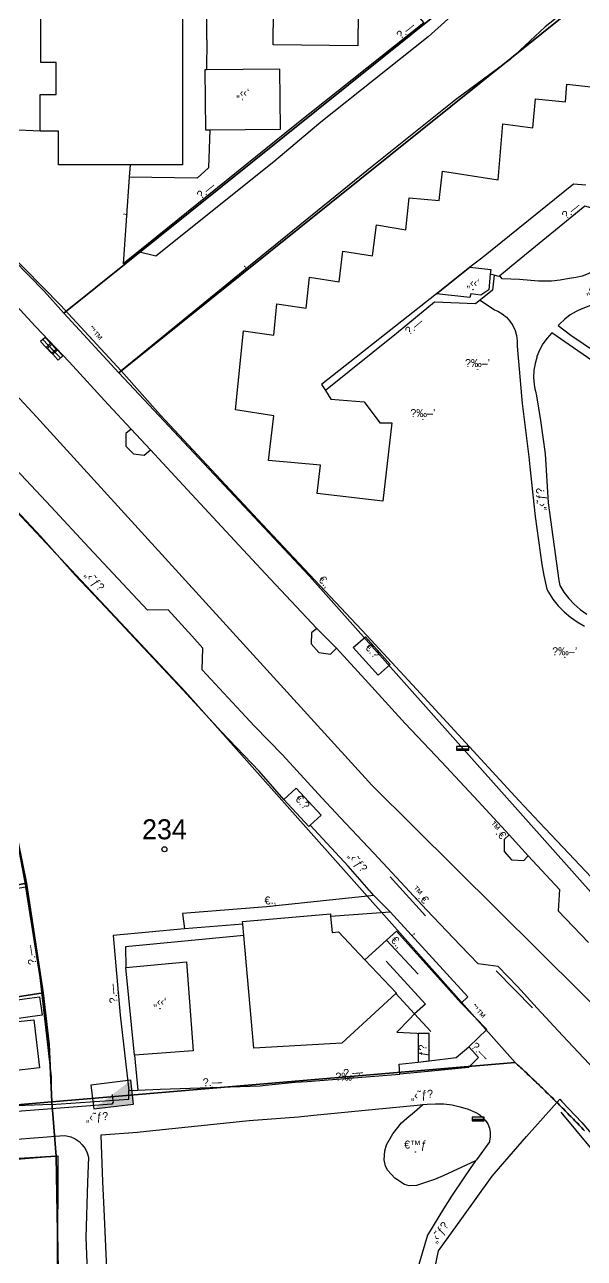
# Model space of a CAD drawing. Header units: metres. Extents: x 218299 to 220222, y 572714 to 574340.
# Drawn here: x 219087.3 to 219143.2, y 573618.5 to 573741.8 of the extents above; entities that cross this region are included whole.
import ezdxf
from ezdxf.enums import TextEntityAlignment as Align

# ---------------------------------------------------------------- set-up
doc = ezdxf.new("R2010")
doc.units = ezdxf.units.M
doc.header["$MEASUREMENT"] = 0
for name, color, linetype in [('1601', 44, 'LANDBORDER'), ('1602', 44, 'Continuous'), ('1603', 44, 'Continuous'), ('6151', 102, 'CABLEUNDEXIST03'), ('6261', 7, 'Continuous'), ('A_POINTS', 2, 'Continuous'), ('M2200', 253, 'Continuous'), ('M2207', 253, 'Continuous'), ('M2211', 253, 'Continuous'), ('M2220', 253, 'Continuous'), ('M2401', 7, 'Continuous'), ('M2404', 7, 'Continuous'), ('M2407', 253, 'Continuous'), ('M2408', 253, 'Continuous'), ('M2412', 253, 'Continuous'), ('M2420', 253, 'Continuous'), ('M2601', 253, 'Continuous'), ('M2602', 253, 'Continuous'), ('M2604', 253, 'Continuous'), ('M2605', 253, 'Continuous'), ('M2612', 253, 'Continuous'), ('M2804', 253, 'Continuous'), ('M2809', 253, 'Continuous'), ('M4903', 253, 'Continuous'), ('M5202', 253, 'Continuous')]:
    doc.layers.add(name, color=color, linetype=linetype)
doc.styles.add('HEBTXT', font='HEBTXT')
doc.styles.add('MAVAT_HEBTXT', font='HEBTXT')
doc.linetypes.add('CABLEUNDEXIST03', pattern='A,3.5,[222,elecad.shx,S=0.01,R=0,X=0,Y=0],1.5', length=5)
doc.linetypes.add('LANDBORDER', pattern='A,6.25,[208,elecad.shx,S=0.02,R=0,X=-0.6,Y=0],12.5,[208,elecad.shx,S=0.02,R=180,X=0.6,Y=0],6.25', length=25)

# ---------------------------------------------------------------- blocks, each defined once
blk = doc.blocks.new('6261')
blk.add_lwpolyline([(-2, -1.2), (2, -1.2), (2, 1.2), (-2, 1.2)], close=True)
at = {"color": 0}
blk.add_solid([(2, 1.2), (-2, -1.2), (2, -1.2)], dxfattribs=at)
at = {"color": 0, "style": 'HEBTXT'}
blk.add_attdef('PIL_NAME', (2.69, 2.42), '', height=1.7, dxfattribs=at)
at = {"style": 'HEBTXT'}
blk.add_attdef('CAMUT_MONIM', (2.49, 0.22), '', height=1.7, dxfattribs=at)
at = {"color": 0, "style": 'HEBTXT', "flags": 1}
for tag, p in [('TYPE', (2.59, -1.77)), ('MAP_TYPE', (2.69, -3.78))]:
    blk.add_attdef(tag, p, '', height=1.7, dxfattribs=at)
blk = doc.blocks.new('1603')
at = {"layer": 'A_POINTS'}
blk.add_circle((0, 0), 0.25, dxfattribs=at)
at = {"color": 0, "style": 'HEBTXT'}
blk.add_attdef('PARCEL_NUM', text='', height=2, dxfattribs=at).set_placement((0, 1), align=Align.CENTER)
at = {"color": 0, "style": 'HEBTXT', "flags": 1}
blk.add_attdef('LOT_NUM', text='', height=2, dxfattribs=at).set_placement((0, -2.5), align=Align.CENTER)
blk = doc.blocks.new('M2408')
blk.add_circle((0, 0), 0.025)
at = {"style": 'MAVAT_HEBTXT'}
blk.add_attdef('NAME', text='', height=0.8, dxfattribs=at).set_placement((0, 1.59), align=Align.MIDDLE)
blk = doc.blocks.new('M2605')
blk.add_circle((0, 0), 0.025)
at = {"style": 'MAVAT_HEBTXT'}
blk.add_attdef('NAME', text='', height=0.8, dxfattribs=at).set_placement((0, 1.59), align=Align.MIDDLE)
blk = doc.blocks.new('M2404')
blk.add_circle((0, 0), 0.025)
at = {"style": 'MAVAT_HEBTXT'}
blk.add_attdef('NAME', text='', height=0.8, dxfattribs=at).set_placement((0, 1.59), align=Align.MIDDLE)
blk = doc.blocks.new('M2804')
blk.add_circle((0, 0), 0.025)
at = {"style": 'MAVAT_HEBTXT'}
blk.add_attdef('NAME', text='', height=0.8, dxfattribs=at).set_placement((0, 1.59), align=Align.MIDDLE)
blk = doc.blocks.new('M2809')
blk.add_circle((0, 0), 0.025)
at = {"style": 'MAVAT_HEBTXT'}
blk.add_attdef('NAME', text='', height=0.8, dxfattribs=at).set_placement((0, 1.59), align=Align.MIDDLE)
blk = doc.blocks.new('M2601')
blk.add_circle((0, 0), 0.025)
at = {"style": 'MAVAT_HEBTXT'}
blk.add_attdef('NAME', text='', height=0.8, dxfattribs=at).set_placement((0, 1.59), align=Align.MIDDLE)
blk = doc.blocks.new('M2602')
blk.add_circle((0, 0), 0.025)
at = {"style": 'MAVAT_HEBTXT'}
blk.add_attdef('NAME', text='', height=0.8, dxfattribs=at).set_placement((0, 1.59), align=Align.MIDDLE)
blk = doc.blocks.new('M2612')
blk.add_circle((0, 0), 0.025)
at = {"style": 'MAVAT_HEBTXT'}
blk.add_attdef('NAME', text='', height=0.8, dxfattribs=at).set_placement((0, 1.59), align=Align.MIDDLE)
blk = doc.blocks.new('M2207')
blk.add_circle((0, 0), 0.025)
at = {"style": 'MAVAT_HEBTXT'}
blk.add_attdef('NAME', text='', height=0.8, dxfattribs=at).set_placement((0, 1.59), align=Align.MIDDLE)
blk = doc.blocks.new('M2211')
blk.add_circle((0, 0), 0.025)
at = {"style": 'MAVAT_HEBTXT'}
blk.add_attdef('NAME', text='', height=0.8, dxfattribs=at).set_placement((0, 1.59), align=Align.MIDDLE)
blk = doc.blocks.new('M2412')
blk.add_circle((0, 0), 0.025)
at = {"style": 'MAVAT_HEBTXT'}
blk.add_attdef('NAME', text='', height=0.8, dxfattribs=at).set_placement((0, 1.59), align=Align.MIDDLE)
blk = doc.blocks.new('M4903')
blk.add_lwpolyline([(-1.6, -0.59), (1.6, -0.59), (1.6, 0.62), (-1.6, 0.62)], close=True)
for points in [[(-1.57, 0), (1.57, 0)], [(0, 0.62), (0, -0.59)]]:
    blk.add_lwpolyline(points)
at = {"style": 'MAVAT_HEBTXT', "flags": 1}
for tag, p in [('MARK', (0, 1.87)), ('IL', (0, -6.97))]:
    blk.add_attdef(tag, text='', height=0.8, dxfattribs=at).set_placement(p, align=Align.MIDDLE)
at = {"style": 'MAVAT_HEBTXT'}
for tag, p in [('HEIGHT', (0, -1.84)), ('NAME', (0, -4.41))]:
    blk.add_attdef(tag, text='', height=0.8, dxfattribs=at).set_placement(p, align=Align.MIDDLE)
blk = doc.blocks.new('M5202')
blk.add_lwpolyline([(-2, -0.53), (2, -0.53), (2, 0.67), (-2, 0.67)], close=True)
for points in [[(-2, 0), (2, 0)], [(-2, -0.33), (2, -0.33)]]:
    blk.add_lwpolyline(points)
at = {"style": 'MAVAT_HEBTXT', "flags": 1}
for tag, p in [('MARK', (0, 1.92)), ('HEIGHT', (0, -1.78)), ('NAME', (0, -4.35))]:
    blk.add_attdef(tag, text='', height=0.8, dxfattribs=at).set_placement(p, align=Align.MIDDLE)
blk = doc.blocks.new('111')
at = {"layer": 'M2200'}
for points in [[(219103.12, 573759.14, 581.5), (219103.09, 573727.8, 581.5), (219097.85, 573727.8, 581.4), (219090.69, 573727.81, 581.26), (219090.69, 573731.19, 581.5), (219088.86, 573731.19, 581.5), (219088.86, 573731.19, 581.5), (219088.87, 573734.84, 581.5), (219090.48, 573734.84, 581.5), (219090.48, 573738.04, 581.5), (219088.92, 573738.05, 581.5), (219088.94, 573759.15, 581.5)], [(219110.2, 573639.5, 577.78), (219109.2, 573650.77, 578.43), (219109.1, 573651.91, 578.49), (219109.08, 573652.16, 578.5), (219117.86, 573652.94, 578.5), (219117.88, 573652.71, 578.48), (219118.02, 573651.07, 578.26), (219118.68, 573651.13, 578.02), (219121.31, 573648.33, 578.02), (219124.46, 573645, 578.02), (219124.41, 573644.96, 578.02), (219118.99, 573640.01, 577.54)]]:
    blk.add_polyline3d(points, close=True, dxfattribs=at)
for points in [[(219143.36, 573725.8, 582.63), (219142.15, 573725.89, 582.63), (219132.97, 573718.49, 585.78), (219131.8, 573717.57, 585.78), (219128.44, 573714.92, 585.79), (219116.97, 573705.87, 585.82), (219117.36, 573705.25, 585.82), (219117.91, 573704.39, 585.82), (219121.23, 573704.13, 587.02), (219122.8, 573702.04, 587.02), (219124.01, 573702.04, 587.02), (219123.1, 573694.19, 587.02), (219116.52, 573694.97, 587.02), (219116.86, 573697.79, 587.02), (219111.66, 573698.27, 587.02), (219112.21, 573702.74, 587.02), (219108.38, 573703.32, 585.58), (219109.19, 573711.21, 585.82), (219112.2, 573710.79, 585.82), (219112.52, 573713.92, 585.82), (219115.45, 573713.5, 585.82), (219115.77, 573716.57, 585.82), (219118.72, 573716.13, 585.7), (219119.1, 573719.2, 585.82), (219122.06, 573718.73, 585.82), (219122.46, 573721.81, 585.82), (219125.4, 573721.31, 586.06), (219125.74, 573724.51, 585.7), (219128.72, 573724.26, 587.05), (219129.04, 573727.19, 587.05), (219134.63, 573726.32, 586.9), (219135.09, 573731.92, 582.1), (219138.07, 573731.51, 582.1), (219138.35, 573734.43, 582.1), (219141.35, 573734.1, 582.1), (219141.49, 573735.87, 582.1), (219144.46, 573735.55, 582.1)], [(219085.41, 573642.03, 580.54), (219088.24, 573642.35, 580.54), (219088.79, 573637.54, 580.54), (219084.49, 573637.05, 580.49)]]:
    blk.add_polyline3d(points, dxfattribs=at)
at = {"layer": 'M2207'}
for points in [[(219112.2, 573746.74, 580.08), (219120.68, 573746.6, 580.08), (219120.59, 573739.71, 580.08), (219112.14, 573739.82, 580.08), (219112.2, 573746.74, 580.08)], [(219112.81, 573737.39, 580.36), (219105.47, 573737.31, 580.13), (219105.32, 573737.31, 580.12), (219105.38, 573731.3, 580.12), (219105.38, 573731.3, 580.12), (219105.81, 573731.31, 580.14), (219112.88, 573731.38, 580.36), (219112.81, 573737.39, 580.36)], [(219131.8, 573717.57, 578.56), (219133.88, 573717.34, 578.68), (219133.83, 573716.88, 578.66), (219133.68, 573715.32, 578.56), (219132.9, 573714.8, 578.56), (219131.87, 573714.91, 578.56), (219131.8, 573714.55, 578.68), (219128.44, 573714.92, 578.68)], [(219103.48, 573648.13, 577.42), (219104.14, 573639.24, 577.42), (219098.28, 573638.81, 577.42), (219098.28, 573638.81, 577.42), (219097.41, 573647.56, 577.42), (219097.41, 573647.56, 577.42), (219103.48, 573648.13, 577.42)], [(219085.71, 573644.21, 579.1), (219087.3, 573644.44, 579.1), (219088.8, 573644.65, 579.1), (219089.06, 573642.82, 579.1), (219085.97, 573642.39, 579.1), (219085.71, 573644.21, 579.1)]]:
    blk.add_polyline3d(points, close=True, dxfattribs=at)
at = {"layer": 'M2211'}
for points in [[(219121.35, 573680.64, 577), (219123.83, 573677.88, 577), (219122.62, 573676.8, 577.12), (219120.14, 573679.55, 577.12), (219121.35, 573680.64, 577)], [(219114.43, 573665.49, 577), (219116.92, 573662.8, 576.88), (219115.84, 573661.8, 576.67), (219115.71, 573661.67, 576.64), (219113.21, 573664.37, 576.64), (219113.21, 573664.37, 576.64), (219113.21, 573664.37, 576.64)]]:
    blk.add_polyline3d(points, close=True, dxfattribs=at)
at = {"layer": 'M2220', "lineweight": -3}
blk.add_lwpolyline([(219090.67, 573617.32), (219090.48, 573628.72), (219090.03, 573634.14), (219136.33, 573638.06), (219136.56, 573637.85), (219136.71, 573637.71), (219136.85, 573637.57), (219137, 573637.44), (219137.15, 573637.3), (219137.29, 573637.17), (219137.44, 573637.03), (219137.58, 573636.89), (219137.73, 573636.75), (219137.87, 573636.62), (219138.02, 573636.48), (219138.16, 573636.34), (219138.31, 573636.2), (219138.45, 573636.06), (219138.6, 573635.93), (219138.74, 573635.79), (219138.89, 573635.65), (219139.03, 573635.51), (219139.17, 573635.37), (219139.32, 573635.23), (219139.46, 573635.09), (219139.6, 573634.95), (219139.75, 573634.81), (219139.89, 573634.67), (219140.03, 573634.53), (219140.17, 573634.39), (219140.31, 573634.25), (219140.46, 573634.11), (219140.6, 573633.97), (219140.74, 573633.82), (219140.88, 573633.68), (219141.02, 573633.54), (219141.16, 573633.4), (219141.3, 573633.26), (219141.44, 573633.11), (219141.58, 573632.97), (219141.72, 573632.83), (219141.86, 573632.68), (219142, 573632.54), (219142.14, 573632.4), (219142.28, 573632.25), (219142.42, 573632.11), (219142.56, 573631.97), (219142.7, 573631.82), (219142.83, 573631.68), (219142.97, 573631.53), (219143.11, 573631.39), (219143.25, 573631.24)], dxfattribs=at)
at = {"layer": 'M2401'}
for points in [[(219084.96, 573715.4, 576.33), (219088.39, 573711.67, 576.09), (219091.75, 573708.11, 575.97), (219095.67, 573703.85, 575.73), (219097.97, 573701.38, 575.73), (219097.44, 573700.97, 575.73), (219097.44, 573699.68, 575.73), (219098.19, 573698.94, 575.61), (219099.26, 573698.79, 575.61), (219099.89, 573699.33, 575.61), (219103.6, 573695.31, 575.37), (219107.86, 573690.74, 575.13), (219111.37, 573686.94, 575.01), (219116.49, 573681.47, 574.65), (219115.97, 573681.02, 574.65), (219115.95, 573679.94, 574.65), (219116.71, 573679.05, 574.65), (219117.86, 573678.9, 574.65), (219118.46, 573679.5, 574.65), (219121.66, 573675.99, 574.41), (219125.33, 573671.97, 574.17), (219128.95, 573668.13, 574.05), (219132.61, 573664.21, 573.93), (219135.72, 573660.85, 573.81), (219135.21, 573660.37, 573.81), (219135.2, 573659.17, 573.81), (219135.95, 573658.34, 573.81), (219137.17, 573658.26, 573.81), (219137.62, 573658.73, 573.81), (219140.74, 573655.36, 573.69), (219140.62, 573653.25, 573.69), (219143.64, 573650.06, 573.57)], [(219144.23, 573637.38, 573.12), (219141.05, 573640.78, 573.24), (219138.51, 573643.52, 573.36), (219136.55, 573645.68, 573.48), (219134.62, 573647.67, 573.48), (219132.62, 573647.95, 573.48), (219130.86, 573649.76, 573.6), (219127.46, 573653.34, 573.72), (219124.47, 573656.56, 573.84), (219122.21, 573658.99, 573.96), (219118.86, 573662.55, 574.2), (219116.99, 573664.55, 574.2), (219113.07, 573668.84, 574.44), (219110.28, 573671.69, 574.56), (219108.96, 573673.14, 574.56), (219105.06, 573677.34, 574.8), (219105.13, 573679.51, 574.8), (219104.03, 573680.73, 574.86), (219101.65, 573683.32, 574.98), (219099.59, 573683.31, 575.1), (219097.13, 573685.93, 575.22), (219093.72, 573689.57, 575.46), (219089.98, 573693.61, 575.7), (219086.45, 573697.4, 575.82)]]:
    blk.add_polyline3d(points, dxfattribs=at)
at = {"layer": 'M2404'}
for points in [[(219084.96, 573715.4, 576.33), (219088.39, 573711.67, 576.09), (219091.75, 573708.11, 575.97), (219095.67, 573703.85, 575.73), (219097.97, 573701.38, 575.73), (219097.44, 573700.97, 575.73), (219097.44, 573699.68, 575.73), (219098.19, 573698.94, 575.61), (219099.26, 573698.79, 575.61), (219099.89, 573699.33, 575.61), (219103.6, 573695.31, 575.37), (219107.86, 573690.74, 575.13), (219111.37, 573686.94, 575.01), (219116.49, 573681.47, 574.65), (219115.97, 573681.02, 574.65), (219115.95, 573679.94, 574.65), (219116.71, 573679.05, 574.65), (219117.86, 573678.9, 574.65), (219118.46, 573679.5, 574.65), (219121.66, 573675.99, 574.41), (219125.33, 573671.97, 574.17), (219128.95, 573668.13, 574.05), (219132.61, 573664.21, 573.93), (219135.72, 573660.85, 573.81), (219135.21, 573660.37, 573.81), (219135.2, 573659.17, 573.81), (219135.95, 573658.34, 573.81), (219137.17, 573658.26, 573.81), (219137.62, 573658.73, 573.81), (219140.74, 573655.36, 573.69), (219140.62, 573653.25, 573.69), (219143.64, 573650.06, 573.57)], [(219144.23, 573637.38, 573.12), (219141.05, 573640.78, 573.24), (219138.51, 573643.52, 573.36), (219136.55, 573645.68, 573.48), (219134.62, 573647.67, 573.48), (219132.62, 573647.95, 573.48), (219130.86, 573649.76, 573.6), (219127.46, 573653.34, 573.72), (219124.47, 573656.56, 573.84), (219122.21, 573658.99, 573.96), (219118.86, 573662.55, 574.2), (219116.99, 573664.55, 574.2), (219113.07, 573668.84, 574.44), (219110.28, 573671.69, 574.56), (219108.96, 573673.14, 574.56), (219105.06, 573677.34, 574.8), (219105.13, 573679.51, 574.8), (219104.03, 573680.73, 574.86), (219101.65, 573683.32, 574.98), (219099.59, 573683.31, 575.1), (219097.13, 573685.93, 575.22), (219093.72, 573689.57, 575.46), (219089.98, 573693.61, 575.7), (219086.45, 573697.4, 575.82)]]:
    blk.add_polyline3d(points, dxfattribs=at)
at = {"layer": 'M2407'}
for points in [[(219138.45, 573752.31, 575.91), (219132.84, 573745.34, 575.91), (219127.61, 573740.62, 575.91), (219116.89, 573732.09, 575.68)], [(219105.51, 573740.3, 577.15), (219105.55, 573748.36, 577.15), (219103.11, 573748.34, 577.15)], [(219105.51, 573740.3, 577.15), (219105.47, 573737.31, 577.15)], [(219105.81, 573731.31, 577.15), (219105.69, 573727.51, 577.15), (219104.56, 573726.49, 577.15), (219097.77, 573726.58, 577.15)], [(219116.89, 573732.09, 575.68), (219112.2, 573728.1, 575.68), (219100.43, 573718.7, 575.68), (219098.66, 573719.13, 575.86)], [(219123.47, 573650.32, 574.09), (219124.47, 573651.22, 574.09), (219130.91, 573644.02, 573.73)], [(219109.2, 573650.77, 574.09), (219097.4, 573649.63, 574.18), (219097.41, 573647.56, 574.18)], [(219098.28, 573638.81, 574.09), (219098.63, 573635.32, 574.09)]]:
    blk.add_polyline3d(points, dxfattribs=at)
at = {"layer": 'M2408'}
for points in [[(219147.35, 573725.44, 575.28), (219147.34, 573724.42, 575.28), (219147.26, 573723.41, 575.28), (219147.1, 573722.41, 575.28), (219146.86, 573721.43, 575.28), (219146.54, 573720.46, 575.28), (219146.15, 573719.53, 575.28), (219145.69, 573718.63, 575.28), (219145.64, 573718.55, 575.28), (219145.22, 573718.05, 575.28), (219144.73, 573717.62, 575.28), (219144.2, 573717.24, 575.28), (219143.62, 573716.93, 575.28), (219143.01, 573716.7, 575.28), (219142.38, 573716.54, 575.28), (219141.73, 573716.45, 575.28), (219141.7, 573716.45, 575.28), (219140.82, 573716.28, 575.28), (219139.93, 573716.19, 575.28), (219139.03, 573716.17, 575.28), (219138.63, 573716.19, 575.28)], [(219138.63, 573716.19, 575.28), (219136.73, 573716.34, 575.28), (219135.03, 573716.43, 575.28), (219134.77, 573716.73, 575.28)], [(219132.82, 573714.3, 575.23), (219134.25, 573713.33, 575.23), (219134.57, 573713.19, 575.24), (219134.58, 573713.18, 575.24), (219135.03, 573712.92, 575.25), (219135.44, 573712.58, 575.25), (219135.79, 573712.19, 575.23), (219136.08, 573711.74, 575.21), (219136.3, 573711.26, 575.18), (219136.45, 573710.75, 575.15), (219136.52, 573710.23, 575.1), (219136.5, 573709.7, 575.05), (219137.02, 573703.96, 575.05), (219137.67, 573698.61, 574.9), (219137.79, 573697.62, 574.87), (219138.32, 573692.67, 574.69), (219138.97, 573687.85, 574.69), (219139.19, 573686.76, 574.62), (219139.47, 573685.39, 574.51), (219139.64, 573685.1, 574.51), (219140.09, 573684.4, 574.51), (219140.61, 573683.74, 574.51), (219141.2, 573683.14, 574.51), (219141.83, 573682.6, 574.51), (219142.52, 573682.12, 574.51), (219143.24, 573681.71, 574.51)], [(219143.03, 573713.44, 575.2), (219143.76, 573713.76, 575.2), (219144.51, 573714, 575.2), (219145.29, 573714.17, 575.2), (219146.08, 573714.26, 575.2), (219146.87, 573714.26, 575.2), (219147.66, 573714.19, 575.2), (219148.44, 573714.04, 575.2), (219149.04, 573713.87, 575.2), (219149.79, 573713.52, 575.2), (219150.5, 573713.11, 575.2), (219151.17, 573712.63, 575.2), (219151.78, 573712.08, 575.2), (219152.34, 573711.48, 575.2), (219152.84, 573710.83, 575.2), (219153.28, 573710.13, 575.2), (219153.64, 573709.39, 575.2), (219153.93, 573708.62, 575.2), (219154.15, 573707.83, 575.2), (219154.29, 573707.02, 575.2), (219154.35, 573706.2, 575.2), (219154.32, 573705.38, 575.2), (219154.29, 573705.05, 575.2)], [(219143.03, 573713.44, 575.2), (219142.4, 573713.16, 575.16), (219141.81, 573712.81, 575.13), (219141.26, 573712.4, 575.11), (219140.76, 573711.93, 575.11), (219140.6, 573711.74, 575.11), (219141.87, 573710.78, 575.11), (219145.56, 573708.28, 575.02), (219149.15, 573705.74, 574.93), (219154.25, 573702.63, 575.02), (219154.29, 573705.05, 575.05)], [(219145.71, 573707.07, 575.05), (219139.96, 573711.01, 575.14), (219139.5, 573710.49, 575.15), (219139.09, 573709.91, 575.14), (219138.75, 573709.3, 575.14), (219138.49, 573708.65, 575.13), (219138.47, 573708.56, 575.13), (219138.3, 573707.97, 575.12), (219138.19, 573707.28, 575.11), (219138.16, 573706.57, 575.1), (219138.21, 573705.87, 575.08), (219138.29, 573705.42, 575.07), (219138.33, 573705.18, 575.07), (219138.46, 573704.73, 575.05), (219138.84, 573702.27, 574.96), (219139.31, 573698.91, 574.87), (219139.62, 573694.03, 574.69), (219140.69, 573686.27, 574.53), (219140.76, 573685.77, 574.51), (219141.18, 573685.09, 574.51), (219141.67, 573684.46, 574.51), (219142.21, 573683.88, 574.51), (219142.82, 573683.35, 574.51), (219143.47, 573682.89, 574.51)], [(219113.21, 573664.37, 574.28), (219110.75, 573667.2, 574.37), (219106.97, 573671.14, 574.64), (219103.12, 573675.34, 574.91), (219098.69, 573680.06, 575.09), (219095.39, 573683.6, 575.27), (219092.38, 573686.79, 575.45), (219088.94, 573690.66, 575.63), (219085.51, 573694.32, 575.99), (219082.38, 573697.63, 575.99), (219078.51, 573701.84, 576.26), (219075.31, 573705.33, 576.44), (219074.06, 573706.53, 576.44), (219073.92, 573706.39, 576.44)], [(219097.97, 573701.38, 575.73), (219099.89, 573699.33, 575.61)], [(219116.49, 573681.47, 574.65), (219118.46, 573679.5, 574.65)], [(219123.83, 573653.14, 573.92), (219122.21, 573654.77, 573.92), (219119.62, 573657.69, 574.01), (219115.84, 573661.8, 574.19)], [(219135.72, 573660.85, 573.81), (219137.62, 573658.73, 573.81)], [(219090, 573633.88, 575.99), (219097.71, 573634.4, 575.45), (219097.71, 573635.29, 575.54)], [(219095.62, 573615.18, 575.81), (219095.29, 573622.67, 575.81), (219095.14, 573626.19, 575.81), (219094.98, 573629.8, 575.81), (219094.97, 573630.85, 575.81), (219098.58, 573631.12, 575.48), (219098.86, 573631.15, 575.45), (219109.4, 573632.24, 575.11), (219109.76, 573632.28, 575.09), (219114.67, 573632.65, 574.55), (219116.19, 573632.8, 574.45), (219122.37, 573633.42, 574.01), (219126.54, 573633.82, 573.87), (219127.09, 573633.87, 573.85), (219127.53, 573633.91, 573.83), (219128.36, 573633.96, 573.77), (219129.19, 573633.94, 573.71), (219130.02, 573633.84, 573.67), (219130.83, 573633.66, 573.65), (219131.62, 573633.4, 573.64), (219132.38, 573633.07, 573.65), (219132.68, 573632.92, 573.65), (219133.03, 573632.64, 573.65), (219133.33, 573632.31, 573.65), (219133.57, 573631.93, 573.65), (219133.74, 573631.52, 573.65), (219133.82, 573631.08, 573.65), (219133.83, 573630.64, 573.65), (219133.76, 573630.2, 573.65), (219133.75, 573630.13, 573.65), (219132.44, 573628.35, 573.62), (219132.36, 573628.24, 573.62), (219131.82, 573627.47, 573.64), (219131.18, 573626.55, 573.65), (219129.96, 573624.72, 573.74), (219129.15, 573623.44, 573.83), (219127.55, 573620.81, 574.01), (219126.49, 573617.22, 574.19)], [(219126.65, 573609.61, 574.44), (219128.66, 573619.26, 574.08), (219130.99, 573622.47, 573.72), (219134, 573626.72, 573.63), (219134.84, 573627.69, 573.59), (219137.45, 573630.67, 573.45), (219140.76, 573634.4, 573.27), (219140.97, 573634.19, 573.27)], [(219081.22, 573627.99, 576.35), (219081.18, 573628.26, 576.37), (219081.17, 573628.72, 576.39), (219081.25, 573629.16, 576.38), (219081.39, 573629.59, 576.34), (219081.6, 573629.99, 576.28), (219086.13, 573630.38, 576.1), (219091.25, 573630.77, 575.92), (219091.49, 573630.74, 575.93), (219091.94, 573630.63, 575.93), (219092.37, 573630.43, 575.93), (219092.75, 573630.17, 575.92), (219093.08, 573629.85, 575.91), (219093.36, 573629.47, 575.89), (219093.56, 573629.06, 575.86), (219093.69, 573628.61, 575.83), (219093.61, 573626.11, 575.83), (219093.43, 573620.57, 575.83), (219093.74, 573612.99, 575.83)]]:
    blk.add_polyline3d(points, dxfattribs=at)
at = {"layer": 'M2412'}
blk.add_polyline3d([(219126.64, 573640.99, 574.01), (219126.62, 573638.12, 574.01), (219127.74, 573638.25, 573.65), (219127.72, 573640.98, 573.65)], close=True, dxfattribs=at)
at = {"layer": 'M2420', "linetype": 'Continuous', "lineweight": -3}
blk.add_lwpolyline([(219155.41, 573632.62), (219122, 573665.81), (219088.5, 573702.62), (219086.41, 573704.88), (219083.59, 573707.81), (219052.7, 573738.62)], dxfattribs=at)
at = {"layer": 'M2601'}
for points in [[(219164.41, 573761.09, 577.62), (219164.05, 573761.45, 577.62), (219155.54, 573754.64, 577.62), (219153.38, 573752.97, 577.62), (219147.62, 573747.76, 577.62), (219144.13, 573745.45, 577.77), (219139.32, 573741.61, 577.77), (219135.81, 573738.34, 577.77), (219130.35, 573734.3, 577.77), (219122.03, 573727.64, 577.47)], [(219122.03, 573727.64, 577.47), (219109.88, 573717.79, 577.11), (219096.95, 573707.22, 577.47), (219096.95, 573707.22, 577.47), (219096.95, 573707.22, 577.47)], [(219097.85, 573727.8, 579.19), (219097.77, 573726.58, 579.23), (219097.17, 573717.93, 579.55)], [(219080.16, 573727.5, 578.47), (219079.17, 573726.28, 578.47), (219079.17, 573726.28, 578.47), (219083.64, 573721.14, 578.29), (219090.9, 573713.79, 578.29), (219090.9, 573713.79, 578.29)], [(219123.83, 573656.63, 575), (219127.37, 573652.73, 575)], [(219087.42, 573655.59, 579.32), (219077.67, 573653.92, 579.32), (219075.75, 573653.58, 579.32)], [(219117.88, 573652.71, 575.9), (219123.83, 573653.14, 575.9), (219123.83, 573653.14, 575.9), (219123.83, 573653.14, 575.9), (219131.6, 573644.65, 575.72), (219130.91, 573644.02, 575.72), (219130.91, 573644.02, 575.72)], [(219109.1, 573651.91, 575.81), (219103.27, 573651.44, 575.81)], [(219134.43, 573647.24, 574.46), (219138.04, 573643.54, 574.28)], [(219133.49, 573641.36, 576.08), (219133.49, 573641.36, 576.08), (219131.67, 573639.63, 576.08)], [(219140.97, 573634.19, 573.81), (219140.97, 573634.19, 573.81), (219142.97, 573632.07, 573.81), (219145.26, 573629.37, 573.72), (219147.86, 573626.56, 573.63), (219148.7, 573625.57, 573.63), (219148.7, 573625.57, 573.63)]]:
    blk.add_polyline3d(points, dxfattribs=at)
at = {"layer": 'M2602'}
for points in [[(219088.86, 573731.19, 579.27), (219086.04, 573731.32, 579.27), (219085.86, 573731.33, 579.27), (219080.16, 573727.5, 579.09)], [(219096.95, 573707.22, 577.11), (219100.9, 573702.8, 577.11), (219111.08, 573691.85, 576.57), (219121.49, 573680.77, 576.21), (219126.46, 573675.4, 575.85), (219135.9, 573665.09, 575.49), (219136.72, 573664.23, 575.49)], [(219136.72, 573664.23, 575.49), (219138.72, 573662.11, 575.49)], [(219138.72, 573662.11, 575.49), (219141.09, 573659.61, 575.49)], [(219141.09, 573659.61, 575.49), (219144.51, 573655.98, 575.49), (219148.38, 573651.63, 575.16), (219148.73, 573651.23, 575.13), (219148.73, 573651.23, 575.13), (219149.54, 573651.9, 575.15), (219159.59, 573660.09, 575.31)], [(219122.21, 573654.77, 574.1), (219122.21, 573654.77, 574.1), (219111.46, 573653.64, 574.46), (219103.1, 573652.97, 574.64), (219103.27, 573651.44, 574.64), (219103.27, 573651.44, 574.64), (219103.27, 573651.44, 574.64)], [(219126.61, 573646.91, 574.28), (219123.47, 573650.32, 574.28), (219123.47, 573650.32, 574.28), (219121.31, 573648.33, 574.28)], [(219123.44, 573648.2, 575), (219127.37, 573643.92, 574.64), (219126.26, 573642.94, 574.64), (219126.26, 573642.94, 574.64)], [(219127.89, 573641.16, 577.88), (219126.26, 573642.94, 577.88), (219124.41, 573644.96, 577.88)], [(219126.26, 573642.94, 574.19), (219125.71, 573642.38, 574.19)], [(219125.71, 573642.38, 574.19), (219124.48, 573641.12, 574.19), (219126.48, 573641, 574.03)], [(219126.48, 573641, 574.03), (219126.64, 573640.99, 574.01)]]:
    blk.add_polyline3d(points, dxfattribs=at)
at = {"layer": 'M2604'}
blk.add_polyline3d([(219140.86, 573633.11, 574.3), (219149.66, 573622.51, 574.3), (219153.83, 573616.86, 574.3), (219157.4, 573610.84, 573.94)], dxfattribs=at)
at = {"layer": 'M2605'}
for points in [[(219117.57, 573748.63, 577.03), (219117.57, 573748.63, 577.03), (219121.55, 573748.62, 577.03), (219126.95, 573742.28, 577.03), (219127.18, 573742.01, 577.03), (219114.35, 573731.77, 577.03)], [(219114.35, 573731.77, 577.03), (219098.66, 573719.13, 577.03), (219097.17, 573717.93, 577.03), (219097.17, 573717.93, 577.03)], [(219147.51, 573726.57, 575.75), (219147.35, 573725.44, 575.75), (219147.35, 573725.44, 575.75), (219144.7, 573723.28, 575.75), (219143.28, 573723.69, 575.75), (219136.5, 573718.16, 575.75)], [(219136.5, 573718.16, 575.75), (219134.77, 573716.73, 575.75), (219134.68, 573716.66, 575.75), (219134.2, 573716.78, 575.75), (219133.83, 573716.88, 575.75)], [(219134.2, 573716.78, 575.57), (219134.05, 573715.3, 575.57), (219132.35, 573713.91, 575.75), (219128.25, 573714.1, 575.93), (219124.46, 573710.94, 575.93), (219117.36, 573705.25, 575.93)], [(219085.05, 573666.9, 577.16), (219086.09, 573662.69, 577.16), (219087.41, 573655.7, 577.16), (219087.42, 573655.59, 577.16), (219088.85, 573646.57, 577.16), (219089.96, 573636.63, 577.16), (219090, 573633.88, 577.16), (219090, 573633.88, 577.16), (219084.74, 573633.68, 577.16), (219076.26, 573632.91, 577.16), (219075.84, 573632.87, 577.16), (219074.85, 573632.79, 577.16), (219070.85, 573632.45, 577.16), (219070.37, 573632.41, 577.16), (219070.37, 573632.41, 577.16), (219070.06, 573635.77, 577.34)], [(219103.27, 573651.44, 574.46), (219096.17, 573650.78, 575), (219096.85, 573642.82, 575.36), (219097.71, 573635.29, 575.54), (219098.63, 573635.32, 575.48), (219100.85, 573635.4, 575.33)], [(219127.38, 573638.21, 574.02), (219127.74, 573638.25, 574.01), (219130.42, 573638.56, 573.92), (219131.67, 573639.63, 573.92), (219131.67, 573639.63, 573.92), (219132.66, 573638.59, 573.92), (219131.66, 573637.57, 573.92), (219127.61, 573637.18, 574.03)], [(219124.8, 573636.92, 574.1), (219124.73, 573637.91, 574.1), (219126.62, 573638.12, 574.04), (219127.38, 573638.21, 574.02)], [(219115.54, 573636.19, 574.42), (219124.78, 573636.9, 574.1)], [(219124.78, 573636.9, 574.1), (219124.81, 573636.9, 574.1), (219124.8, 573636.92, 574.1)], [(219127.61, 573637.18, 574.03), (219124.81, 573636.9, 574.1)], [(219100.85, 573635.4, 575.33), (219110.85, 573635.75, 574.64), (219111.36, 573635.8, 574.62)], [(219111.36, 573635.8, 574.62), (219114.35, 573636.1, 574.46), (219115.54, 573636.19, 574.42)], [(219070.08, 573627.01, 577.07), (219081.22, 573627.99, 577.07), (219081.22, 573627.99, 577.07), (219090.65, 573628.76, 577.07), (219090.62, 573624.6, 577)], [(219090.62, 573624.6, 577), (219090.6, 573622.24, 576.96)], [(219090.6, 573622.24, 576.96), (219090.57, 573618.56, 576.89), (219090.5, 573616.16, 576.89), (219090.38, 573611.83, 576.89)]]:
    blk.add_polyline3d(points, dxfattribs=at)
at = {"layer": 'M2612'}
for points in [[(219096.95, 573707.22, 578.55), (219090.9, 573713.79, 578.55)], [(219130.91, 573644.02, 575.72), (219133.49, 573641.36, 575.72)]]:
    blk.add_polyline3d(points, dxfattribs=at)
at = {"layer": 'M2809'}
blk.add_polyline3d([(219132.36, 573628.24, 573.62), (219129.13, 573626.75, 573.89), (219128.25, 573626.37, 573.96), (219126.45, 573625.77, 574.07), (219125.74, 573625.73, 574.11), (219125.25, 573625.88, 574.13), (219124.29, 573626.5, 574.16), (219123.58, 573627.29, 574.18), (219123.36, 573627.7, 574.18), (219123.22, 573628.35, 574.16), (219123.29, 573629.23, 574.12), (219123.47, 573629.83, 574.09), (219124.08, 573630.96, 574.03), (219124.97, 573632.04, 573.97), (219125.48, 573632.51, 573.94), (219126.27, 573633.13, 573.94), (219127.09, 573633.87, 573.85), (219127.53, 573633.91, 573.83), (219128.36, 573633.96, 573.77), (219129.19, 573633.94, 573.71), (219130.02, 573633.84, 573.67), (219130.83, 573633.66, 573.65), (219131.62, 573633.4, 573.64), (219132.38, 573633.07, 573.65), (219132.68, 573632.92, 573.65), (219133.03, 573632.64, 573.65), (219133.33, 573632.31, 573.65), (219133.57, 573631.93, 573.65), (219133.74, 573631.52, 573.65), (219133.82, 573631.08, 573.65), (219133.83, 573630.64, 573.65), (219133.76, 573630.2, 573.65), (219133.75, 573630.13, 573.65), (219132.44, 573628.35, 573.62)], close=True, dxfattribs=at)
at = {"layer": 'M2207'}
ref = blk.add_blockref('M2207', (219109.1, 573734.35), dxfattribs=dict(at, xscale=0.5, yscale=0.5, zscale=0.5))
ref.add_attrib('NAME', '„‹‹‘', dxfattribs={"layer": '0', "height": 0.8, "style": 'MAVAT_HEBTXT'}).set_placement((219109.1, 573734.97), align=Align.MIDDLE)
ref = blk.add_blockref('M2207', (219132.1, 573715.34), dxfattribs=dict(at, xscale=0.5, yscale=0.5, zscale=0.5))
ref.add_attrib('NAME', '„‹‹‘', dxfattribs={"layer": '0', "height": 0.8, "style": 'MAVAT_HEBTXT'}).set_placement((219132.1, 573715.96), align=Align.MIDDLE)
ref = blk.add_blockref('M2207', (219100.83, 573643.46), dxfattribs=dict(at, xscale=0.5, yscale=0.5, zscale=0.5))
ref.add_attrib('NAME', '„‹‹‘', dxfattribs={"layer": '0', "height": 0.8, "style": 'MAVAT_HEBTXT'}).set_placement((219100.83, 573644.09), align=Align.MIDDLE)
at = {"layer": 'M2211'}
ref = blk.add_blockref('M2211', (219122.59, 573679.27), dxfattribs=dict(at, xscale=0.5, yscale=0.5, zscale=0.5))
ref.add_attrib('NAME', '€.\x9a', dxfattribs={"layer": '0', "height": 0.8, "rotation": 311.9318, "style": 'MAVAT_HEBTXT'}).set_placement((219122.07, 573679.23), align=Align.MIDDLE)
ref = blk.add_blockref('M2211', (219115.66, 573664.16), dxfattribs=dict(at, xscale=0.5, yscale=0.5, zscale=0.5))
ref.add_attrib('NAME', '€.\x9a', dxfattribs={"layer": '0', "height": 0.8, "rotation": 312.7568, "style": 'MAVAT_HEBTXT'}).set_placement((219115.08, 573664.11), align=Align.MIDDLE)
at = {"layer": 'M2404'}
ref = blk.add_blockref('M2404', (219134.94, 573661.69), dxfattribs=dict(at, xscale=0.5, yscale=0.5, zscale=0.5))
ref.add_attrib('NAME', '™.€', dxfattribs={"layer": '0', "height": 0.8, "rotation": 312.7274, "style": 'MAVAT_HEBTXT'}).set_placement((219134.54, 573661.31), align=Align.MIDDLE)
ref = blk.add_blockref('M2404', (219126.4, 573654.48), dxfattribs=dict(at, xscale=0.5, yscale=0.5, zscale=0.5))
ref.add_attrib('NAME', '™.€', dxfattribs={"layer": '0', "height": 0.8, "rotation": 312.8729, "style": 'MAVAT_HEBTXT'}).set_placement((219126.8, 573654.86), align=Align.MIDDLE)
at = {"layer": 'M2408'}
ref = blk.add_blockref('M2408', (219143.04, 573716.71), dxfattribs=dict(at, xscale=0.5, yscale=0.5, zscale=0.5))
ref.add_attrib('NAME', '„‹˜ƒ\x8e', dxfattribs={"layer": '0', "height": 0.8, "rotation": 21.1176, "style": 'MAVAT_HEBTXT'}).set_placement((219144.38, 573715.53), align=Align.MIDDLE)
ref = blk.add_blockref('M2408', (219139.59, 573694.46), dxfattribs=dict(at, xscale=0.5, yscale=0.5, zscale=0.5))
ref.add_attrib('NAME', '„‹˜ƒ\x8e', dxfattribs={"layer": '0', "height": 0.8, "rotation": 93.7075, "style": 'MAVAT_HEBTXT'}).set_placement((219138.97, 573694.4), align=Align.MIDDLE)
ref = blk.add_blockref('M2408', (219093.57, 573685.53), dxfattribs=dict(at, xscale=0.5, yscale=0.5, zscale=0.5))
ref.add_attrib('NAME', '„‹˜ƒ\x8e', dxfattribs={"layer": '0', "height": 0.8, "rotation": 313.3736, "style": 'MAVAT_HEBTXT'}).set_placement((219094.23, 573686.15), align=Align.MIDDLE)
ref = blk.add_blockref('M2408', (219119.83, 573657.46), dxfattribs=dict(at, xscale=0.5, yscale=0.5, zscale=0.5))
ref.add_attrib('NAME', '„‹˜ƒ\x8e', dxfattribs={"layer": '0', "height": 0.8, "rotation": 311.4994, "style": 'MAVAT_HEBTXT'}).set_placement((219120.5, 573658.06), align=Align.MIDDLE)
ref = blk.add_blockref('M2408', (219127.09, 573633.87), dxfattribs=dict(at, xscale=0.5, yscale=0.5, zscale=0.5))
ref.add_attrib('NAME', '„‹˜ƒ\x8e', dxfattribs={"layer": '0', "height": 0.8, "rotation": 5.4148, "style": 'MAVAT_HEBTXT'}).set_placement((219127, 573634.76), align=Align.MIDDLE)
ref = blk.add_blockref('M2408', (219094.3, 573634.17), dxfattribs=dict(at, xscale=0.5, yscale=0.5, zscale=0.5))
ref.add_attrib('NAME', '„‹˜ƒ\x8e', dxfattribs={"layer": '0', "height": 0.8, "rotation": 3.856, "style": 'MAVAT_HEBTXT'}).set_placement((219094.55, 573632.55), align=Align.MIDDLE)
ref = blk.add_blockref('M2408', (219129.56, 573620.5), dxfattribs=dict(at, xscale=0.5, yscale=0.5, zscale=0.5))
ref.add_attrib('NAME', '„‹˜ƒ\x8e', dxfattribs={"layer": '0', "height": 0.8, "rotation": 54.0941, "style": 'MAVAT_HEBTXT'}).set_placement((219128.83, 573621.03), align=Align.MIDDLE)
at = {"layer": 'M2412'}
ref = blk.add_blockref('M2412', (219127.73, 573639.27), dxfattribs=dict(at, xscale=0.5, yscale=0.5, zscale=0.5))
ref.add_attrib('NAME', 'ƒ\x8e', dxfattribs={"layer": '0', "height": 0.8, "rotation": 90.3588, "style": 'MAVAT_HEBTXT'}).set_placement((219127.18, 573639.27), align=Align.MIDDLE)
at = {"layer": 'M2601'}
ref = blk.add_blockref('M2601', (219097.51, 573722.87), dxfattribs=dict(at, xscale=0.5, yscale=0.5, zscale=0.5))
ref.add_attrib('NAME', '‚', dxfattribs={"layer": '0', "height": 0.8, "rotation": 86.0463, "style": 'MAVAT_HEBTXT'}).set_placement((219096.96, 573722.9), align=Align.MIDDLE)
ref = blk.add_blockref('M2601', (219109.47, 573717.45), dxfattribs=dict(at, xscale=0.5, yscale=0.5, zscale=0.5))
ref.add_attrib('NAME', '‚', dxfattribs={"layer": '0', "height": 0.8, "rotation": 39.254, "style": 'MAVAT_HEBTXT'}).set_placement((219109.12, 573717.88), align=Align.MIDDLE)
ref = blk.add_blockref('M2601', (219126.01, 573650.75), dxfattribs=dict(at, xscale=0.5, yscale=0.5, zscale=0.5))
ref.add_attrib('NAME', '‚', dxfattribs={"layer": '0', "height": 0.8, "rotation": 312.4529, "style": 'MAVAT_HEBTXT'}).set_placement((219126.42, 573651.12), align=Align.MIDDLE)
at = {"layer": 'M2602'}
ref = blk.add_blockref('M2602', (219116.83, 573685.72), dxfattribs=dict(at, xscale=0.5, yscale=0.5, zscale=0.5))
ref.add_attrib('NAME', '€.‚', dxfattribs={"layer": '0', "height": 0.8, "rotation": 313.2209, "style": 'MAVAT_HEBTXT'}).set_placement((219117.23, 573686.1), align=Align.MIDDLE)
ref = blk.add_blockref('M2602', (219111.9, 573653.68), dxfattribs=dict(at, xscale=0.5, yscale=0.5, zscale=0.5))
ref.add_attrib('NAME', '€.‚', dxfattribs={"layer": '0', "height": 0.8, "rotation": 6.0114, "style": 'MAVAT_HEBTXT'}).set_placement((219111.84, 573654.23), align=Align.MIDDLE)
ref = blk.add_blockref('M2602', (219124.05, 573649.69), dxfattribs=dict(at, xscale=0.5, yscale=0.5, zscale=0.5))
ref.add_attrib('NAME', '€.‚', dxfattribs={"layer": '0', "height": 0.8, "rotation": 312.6186, "style": 'MAVAT_HEBTXT'}).set_placement((219124.45, 573650.06), align=Align.MIDDLE)
at = {"layer": 'M2605'}
ref = blk.add_blockref('M2605', (219125.71, 573740.84), dxfattribs=dict(at, xscale=0.5, yscale=0.5, zscale=0.5))
ref.add_attrib('NAME', '\x9a.—', dxfattribs={"layer": '0', "height": 0.8, "rotation": 38.6213, "style": 'MAVAT_HEBTXT'}).set_placement((219125.37, 573741.27), align=Align.MIDDLE)
ref = blk.add_blockref('M2605', (219105.76, 573724.85), dxfattribs=dict(at, xscale=0.5, yscale=0.5, zscale=0.5))
ref.add_attrib('NAME', '\x9a.—', dxfattribs={"layer": '0', "height": 0.8, "rotation": 38.8442, "style": 'MAVAT_HEBTXT'}).set_placement((219105.42, 573725.28), align=Align.MIDDLE)
ref = blk.add_blockref('M2605', (219142.22, 573722.83), dxfattribs=dict(at, xscale=0.5, yscale=0.5, zscale=0.5))
ref.add_attrib('NAME', '\x9a.—', dxfattribs={"layer": '0', "height": 0.8, "rotation": 39.193, "style": 'MAVAT_HEBTXT'}).set_placement((219141.88, 573723.26), align=Align.MIDDLE)
ref = blk.add_blockref('M2605', (219125.86, 573712.11), dxfattribs=dict(at, xscale=0.5, yscale=0.5, zscale=0.5))
ref.add_attrib('NAME', '\x9a.—', dxfattribs={"layer": '0', "height": 0.8, "rotation": 39.8807, "style": 'MAVAT_HEBTXT'}).set_placement((219126.21, 573711.69), align=Align.MIDDLE)
ref = blk.add_blockref('M2605', (219088.48, 573648.91), dxfattribs=dict(at, xscale=0.5, yscale=0.5, zscale=0.5))
ref.add_attrib('NAME', '\x9a.—', dxfattribs={"layer": '0', "height": 0.8, "rotation": 98.9828, "style": 'MAVAT_HEBTXT'}).set_placement((219087.94, 573648.82), align=Align.MIDDLE)
ref = blk.add_blockref('M2605', (219096.67, 573645.02), dxfattribs=dict(at, xscale=0.5, yscale=0.5, zscale=0.5))
ref.add_attrib('NAME', '\x9a.—', dxfattribs={"layer": '0', "height": 0.8, "rotation": 94.8917, "style": 'MAVAT_HEBTXT'}).set_placement((219096.12, 573644.97), align=Align.MIDDLE)
ref = blk.add_blockref('M2605', (219132.44, 573638.82), dxfattribs=dict(at, xscale=0.5, yscale=0.5, zscale=0.5))
ref.add_attrib('NAME', '\x9a.—', dxfattribs={"layer": '0', "height": 0.8, "rotation": 313.5905, "style": 'MAVAT_HEBTXT'}).set_placement((219132.83, 573639.2), align=Align.MIDDLE)
ref = blk.add_blockref('M2605', (219106.11, 573635.58), dxfattribs=dict(at, xscale=0.5, yscale=0.5, zscale=0.5))
ref.add_attrib('NAME', '\x9a.—', dxfattribs={"layer": '0', "height": 0.8, "rotation": 1.9998, "style": 'MAVAT_HEBTXT'}).set_placement((219106.09, 573636.13), align=Align.MIDDLE)
ref = blk.add_blockref('M2605', (219120.16, 573636.55), dxfattribs=dict(at, xscale=0.5, yscale=0.5, zscale=0.5))
ref.add_attrib('NAME', '\x9a.—', dxfattribs={"layer": '0', "height": 0.8, "rotation": 4.3949, "style": 'MAVAT_HEBTXT'}).set_placement((219120.12, 573637.09), align=Align.MIDDLE)
at = {"layer": 'M2612'}
ref = blk.add_blockref('M2612', (219093.93, 573710.5), dxfattribs=dict(at, xscale=0.5, yscale=0.5, zscale=0.5))
ref.add_attrib('NAME', '˜’™', dxfattribs={"layer": '0', "height": 0.8, "rotation": 312.5906, "style": 'MAVAT_HEBTXT'}).set_placement((219094.33, 573710.87), align=Align.MIDDLE)
ref = blk.add_blockref('M2612', (219132.2, 573642.69), dxfattribs=dict(at, xscale=0.5, yscale=0.5, zscale=0.5))
ref.add_attrib('NAME', '˜’™', dxfattribs={"layer": '0', "height": 0.8, "rotation": 314.1799, "style": 'MAVAT_HEBTXT'}).set_placement((219132.59, 573643.08), align=Align.MIDDLE)
at = {"layer": 'M2804'}
ref = blk.add_blockref('M2804', (219132.55, 573707.37, 583.55), dxfattribs=dict(at, xscale=0.5, yscale=0.5, zscale=0.5))
ref.add_attrib('NAME', '\x8d‰–’', dxfattribs={"layer": '0', "height": 0.8, "style": 'MAVAT_HEBTXT'}).set_placement((219132.55, 573708, 583.55), align=Align.MIDDLE)
ref = blk.add_blockref('M2804', (219127.09, 573702.37, 583.55), dxfattribs=dict(at, xscale=0.5, yscale=0.5, zscale=0.5))
ref.add_attrib('NAME', '\x8d‰–’', dxfattribs={"layer": '0', "height": 0.8, "style": 'MAVAT_HEBTXT'}).set_placement((219127.09, 573703, 583.55), align=Align.MIDDLE)
ref = blk.add_blockref('M2804', (219141.26, 573678.57, 583.55), dxfattribs=dict(at, xscale=0.5, yscale=0.5, zscale=0.5))
ref.add_attrib('NAME', '\x8d‰–’', dxfattribs={"layer": '0', "height": 0.8, "style": 'MAVAT_HEBTXT'}).set_placement((219141.26, 573679.19, 583.55), align=Align.MIDDLE)
ref = blk.add_blockref('M2804', (219119.6, 573636.04, 584.99), dxfattribs=dict(at, xscale=0.5, yscale=0.5, zscale=0.5))
ref.add_attrib('NAME', '\x8d‰–’', dxfattribs={"layer": '0', "height": 0.8, "style": 'MAVAT_HEBTXT'}).set_placement((219119.6, 573636.67, 584.99), align=Align.MIDDLE)
at = {"layer": 'M2809'}
ref = blk.add_blockref('M2809', (219126.35, 573629.13, 573.89), dxfattribs=dict(at, xscale=0.5, yscale=0.5, zscale=0.5))
ref.add_attrib('NAME', '€™ƒ', dxfattribs={"layer": '0', "height": 0.8, "style": 'MAVAT_HEBTXT'}).set_placement((219126.35, 573629.76, 573.89), align=Align.MIDDLE)
at = {"layer": 'M4903'}
for p, xscale, yscale, zscale, rotation in [((219089.68, 573709.77, 575.86), 0.5, 0.5, 0.5, 313.4779875837781), ((219090.35, 573709.09, 575.86), 0.4999999999999999, 0.4999999999999999, 0.4999999999999999, 312.9554183447951)]:
    blk.add_blockref('M4903', p, dxfattribs=dict(at, xscale=xscale, yscale=yscale, zscale=zscale, rotation=rotation))
at = {"layer": 'M5202', "xscale": 0.3, "yscale": 0.3, "zscale": 0.3}
for p in [(219131.07, 573669.45, 574.15), (219132.62, 573632.41, 573.71)]:
    blk.add_blockref('M5202', p, dxfattribs=at)

msp = doc.modelspace()

# ---------------------------------------------------------------- linework, layer by layer
at = {"layer": '1601'}
for points in [[(219146.8337, 573651.7622), (219115.761, 573686.691), (219096.7179, 573707.0183), (219091.23, 573713), (219089.26, 573715.18), (219084.621, 573719.931), (219076.961, 573728.281), (219076.22, 573729.19), (219064.98, 573741.83)], [(219064.98, 573741.83), (219076.22, 573729.19), (219076.961, 573728.281), (219084.621, 573719.931), (219089.26, 573715.18), (219091.23, 573713), (219096.7179, 573707.0183), (219115.761, 573686.691), (219146.8337, 573651.7622)]]:
    msp.add_lwpolyline(points, dxfattribs=at)
at = {"layer": '1602'}
for points in [[(219101.78, 573775.73), (219145.25, 573816.69), (219129.66, 573836.18), (219246.24, 573903.5), (219252.95, 573901.6), (219291.03, 573831.29), (219232.4932, 573797.3752), (219216.07, 573787.86), (219214.21, 573801.38), (219096.7179, 573707.0183), (219091.23, 573713), (219129.08, 573743.37)], [(219096.7179, 573707.0183), (219214.21, 573801.38), (219216.07, 573787.86), (219225.9657, 573714.5246), (219146.8337, 573651.7622), (219115.761, 573686.691)], [(219084.621, 573719.931), (219076.961, 573728.281), (219076.22, 573729.19), (219064.98, 573741.83), (219101.78, 573775.73), (219129.08, 573743.37), (219091.23, 573713), (219089.26, 573715.18)], [(219089.16, 573645.05), (219087.5, 573655.99), (219085.34, 573666.68), (219082.88, 573677.41), (219079.73, 573687.82), (219078.87, 573690.67), (219076.13, 573698.35), (219072.08, 573708.52), (219103.35, 573675.15), (219136.33, 573638.06), (219090.03, 573634.14), (219089.76, 573639.88)]]:
    msp.add_lwpolyline(points, close=True, dxfattribs=at)
for points in [[(219064.98, 573741.83), (219076.22, 573729.19), (219076.961, 573728.281), (219084.621, 573719.931), (219089.26, 573715.18), (219091.23, 573713), (219096.7179, 573707.0183), (219115.761, 573686.691), (219146.8337, 573651.7622)], [(219143.2479, 573631.2427), (219143.1102, 573631.3878), (219142.9723, 573631.5326), (219142.8342, 573631.6773), (219142.6959, 573631.8217), (219142.5574, 573631.966), (219142.4187, 573632.1101), (219142.2797, 573632.254), (219142.1406, 573632.3977), (219142.0013, 573632.5411), (219141.8618, 573632.6844), (219141.7221, 573632.8275), (219141.5821, 573632.9704), (219141.442, 573633.1132), (219141.3017, 573633.2557), (219141.1612, 573633.398), (219141.0205, 573633.5401), (219140.8795, 573633.682), (219140.7384, 573633.8238), (219140.5971, 573633.9653), (219140.4556, 573634.1066), (219140.3139, 573634.2478), (219140.172, 573634.3887), (219140.0299, 573634.5294), (219139.8876, 573634.67), (219139.7451, 573634.8103), (219139.6024, 573634.9504), (219139.4595, 573635.0904), (219139.3164, 573635.2301), (219139.1731, 573635.3697), (219139.0297, 573635.509), (219138.886, 573635.6481), (219138.7421, 573635.7871), (219138.5981, 573635.9258), (219138.4538, 573636.0643), (219138.3094, 573636.2027), (219138.1647, 573636.3408), (219138.0199, 573636.4787), (219137.8749, 573636.6165), (219137.7297, 573636.754), (219137.5843, 573636.8913), (219137.4387, 573637.0284), (219137.2929, 573637.1653), (219137.1469, 573637.302), (219137.0007, 573637.4385), (219136.8544, 573637.5748), (219136.7078, 573637.7109), (219136.5611, 573637.8468), (219136.33, 573638.06), (219103.35, 573675.15), (219072.08, 573708.52)], [(219085.34, 573666.68), (219087.5, 573655.99), (219062.92, 573651.42)], [(219062.92, 573651.42), (219087.5, 573655.99), (219089.16, 573645.05), (219079.12, 573643.47)], [(219079.12, 573643.47), (219089.16, 573645.05), (219089.76, 573639.88), (219090.03, 573634.14), (219065.48, 573632.06)], [(219090.67, 573617.32), (219090.48, 573628.72), (219090.03, 573634.14), (219136.33, 573638.06), (219136.5611, 573637.8468), (219136.7078, 573637.7109), (219136.8544, 573637.5748), (219137.0007, 573637.4385), (219137.1469, 573637.302), (219137.2929, 573637.1653), (219137.4387, 573637.0284), (219137.5843, 573636.8913), (219137.7297, 573636.754), (219137.8749, 573636.6165), (219138.0199, 573636.4787), (219138.1647, 573636.3408), (219138.3094, 573636.2027), (219138.4538, 573636.0643), (219138.5981, 573635.9258), (219138.7421, 573635.7871), (219138.886, 573635.6481), (219139.0297, 573635.509), (219139.1731, 573635.3697), (219139.3164, 573635.2301), (219139.4595, 573635.0904), (219139.6024, 573634.9504), (219139.7451, 573634.8103), (219139.8876, 573634.67), (219140.0299, 573634.5294), (219140.172, 573634.3887), (219140.3139, 573634.2478), (219140.4556, 573634.1066), (219140.5971, 573633.9653), (219140.7384, 573633.8238), (219140.8795, 573633.682), (219141.0205, 573633.5401), (219141.1612, 573633.398), (219141.3017, 573633.2557), (219141.442, 573633.1132), (219141.5821, 573632.9704), (219141.7221, 573632.8275), (219141.8618, 573632.6844), (219142.0013, 573632.5411), (219142.1406, 573632.3977), (219142.2797, 573632.254), (219142.4187, 573632.1101), (219142.5574, 573631.966), (219142.6959, 573631.8217), (219142.8342, 573631.6773), (219142.9723, 573631.5326), (219143.1102, 573631.3878), (219143.2479, 573631.2427)], [(219065.48, 573632.06), (219090.03, 573634.14), (219090.48, 573628.72), (219065.6, 573627.14)], [(219065.6, 573627.14), (219090.48, 573628.72), (219090.67, 573617.32)]]:
    msp.add_lwpolyline(points, dxfattribs=at)
at = {"layer": '6151'}
msp.add_lwpolyline([(219096.075, 573634.8671), (219096.133, 573634.2469), (219096.1459, 573634.1092), (219096.0436, 573633.9048), (219066.3706, 573631.6026), (219066.2929, 573631.6133), (219066.2146, 573631.6113), (219066.1375, 573631.5968), (219066.0638, 573631.5701), (219065.9953, 573631.5319), (219065.9339, 573631.4832), (219065.8811, 573631.4253), (219065.8382, 573631.3597), (219065.8064, 573631.288), (219065.7866, 573631.2122), (219065.7792, 573631.1341), (219065.7844, 573631.0559), (219065.8034, 573627.5254), (219066.1113, 573626.6587), (219065.71, 573626.657), (219065.711, 573626.1778), (219065.8556, 573626.1768), (219065.8552, 573626.2452)], dxfattribs=at)

# ---------------------------------------------------------------- block references
msp.add_blockref('111', (0, 0))
at = {"layer": '1603'}
msp.add_blockref('1603', (219101.2815, 573659.39), dxfattribs=at).add_auto_attribs({'PARCEL_NUM': '234'})
at = {"layer": '6261', "rotation": 7.013829669997834}
msp.add_blockref('6261', (219096.075, 573634.8671), dxfattribs=at)

doc.saveas('drawing.dxf')
